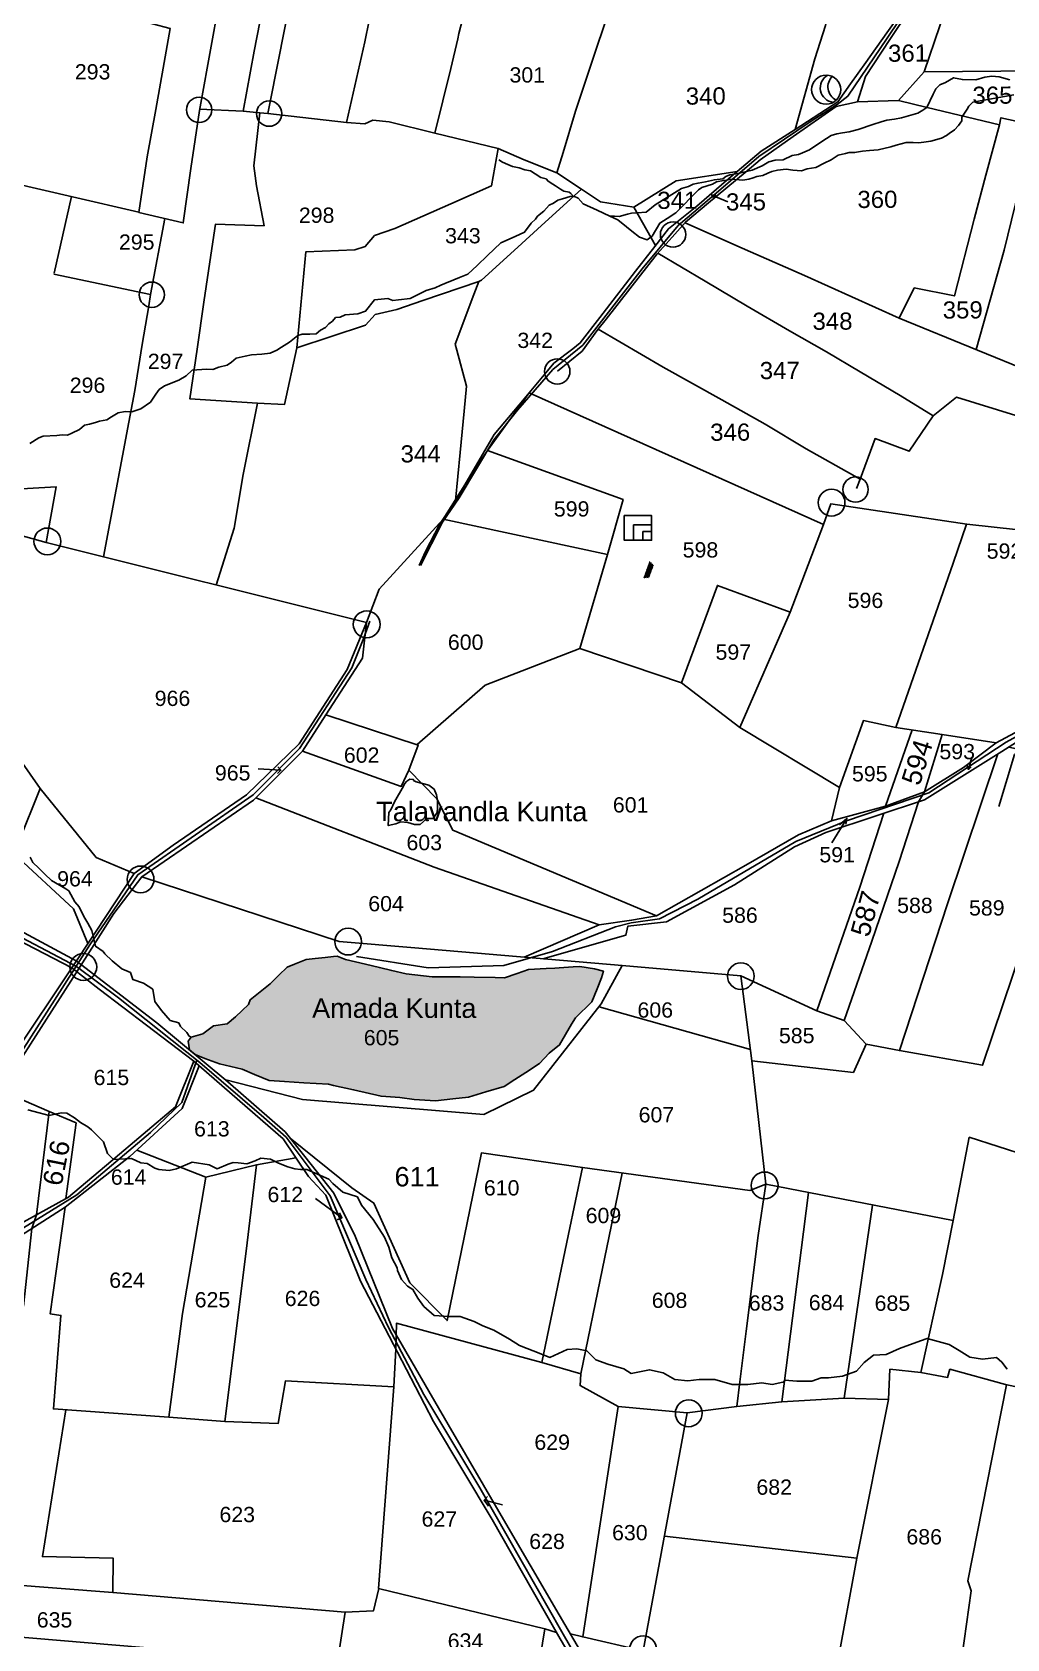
# Model space of a CAD drawing. Header units: millimetres. Extents: x 194974 to 225661, y 1604136 to 1614862.
# Drawn here: x 198432 to 199518, y 1608904 to 1610692 of the extents above; entities that cross this region are included whole.
import ezdxf

# ---------------------------------------------------------------- set-up
doc = ezdxf.new("R2010")
doc.units = ezdxf.units.MM
doc.header["$LTSCALE"] = 15
for name, color, linetype in [('BOUNDRY STONES', 240, 'Continuous'), ('PLOTS', 7, 'Continuous'), ('PLOTS NO', 7, 'Continuous'), ('ROADS', 1, 'Continuous'), ('STREAMS', 4, 'Continuous'), ('wells', 7, 'Continuous')]:
    doc.layers.add(name, color=color, linetype=linetype)
doc.styles.get("Standard").update_dxf_attribs({"font": 'arial.ttf'})

# ---------------------------------------------------------------- blocks, each defined once
blk = doc.blocks.new('DROP')
h = blk.add_hatch()
h.set_pattern_fill('ANSI31', color=1, scale=10, angle=45)
h.set_pattern_definition([(90, (-324.4107, -25.7687), (-1.25, 0), [])])
h.paths.add_polyline_path([(-9.9, -4.3), (-13.8, 4.1), (13.8, 4.1), (10.2, -4.3)])

msp = doc.modelspace()

# ---------------------------------------------------------------- hatches: boundary and pattern name
at = {"layer": 'wells'}
h = msp.add_hatch(dxfattribs=at)
h.set_pattern_fill('DASH', color=4, scale=14.585985, angle=-0.032)
h.set_pattern_definition([(359.9679704, (169158.6997, 1606507.6775), (1.82426713, 1.82222866), [1.82324818, -1.82324818])])
h.paths.add_polyline_path([(198609.5, 1609573.4), (198622.3, 1609577.3), (198634.1, 1609586.2), (198649.3, 1609588.2), (198658.6, 1609596), (198666.1, 1609603.2), (198673.1, 1609610), (198675.1, 1609615.2), (198697.3, 1609632.9), (198707, 1609642.4), (198716.2, 1609651.3), (198724.3, 1609654.6), (198737.6, 1609660.1), (198747.4, 1609661.1), (198758.6, 1609662.3), (198768, 1609663.2), (198771.9, 1609663.6), (198781.2, 1609659.8), (198803.5, 1609654.6), (198818.9, 1609650.9), (198832.8, 1609647.6), (198848.9, 1609643.8), (198877.7, 1609640.5), (198909, 1609640.5), (198924.3, 1609640.4), (198947.9, 1609639.9), (198958.4, 1609639.7), (198972.2, 1609644.4), (198985.1, 1609648.8), (199004.7, 1609649.9), (199014.3, 1609650.4), (199019.1, 1609650.7), (199034.6, 1609651.6), (199042.1, 1609652), (199058.3, 1609649.6), (199068.3, 1609646.9), (199066.3, 1609639.4), (199061.3, 1609627.1), (199055.6, 1609612.9), (199037.3, 1609595.1), (199033, 1609587.9), (199019.5, 1609564.9), (199007.9, 1609555.5), (198997.4, 1609544), (198982.1, 1609534.2), (198969.6, 1609526.3), (198957.7, 1609518.7), (198937.3, 1609512.5), (198918.2, 1609506.7), (198900.9, 1609504.7), (198881.4, 1609502.4), (198857.6, 1609503.9), (198841.6, 1609506.2), (198820.8, 1609507.7), (198790.2, 1609515), (198767.9, 1609519.8), (198762.2, 1609521), (198735, 1609522.8), (198713.4, 1609524.2), (198696.4, 1609525.3), (198679.9, 1609532), (198666.2, 1609537.7), (198641.1, 1609543.8), (198624.5, 1609549.7), (198613.7, 1609554.2), (198607.4, 1609559.5), (198606, 1609568.9)])

# ---------------------------------------------------------------- linework, layer by layer
at = {"layer": 'BOUNDRY STONES', "color": 1}
for centre, radius in [((198618.3, 1610605.9), 14.1), ((198696.2, 1610601.7), 14.1), ((199145.9, 1610467.1), 14.1), ((198565.6, 1610400.1), 14.1), ((199017, 1610314.7), 14.1), ((199322.4, 1610168.6), 14.9), ((199349.1, 1610183.2), 14.1), ((198449.3, 1610125.4), 14.9), ((198804.8, 1610033.1), 14.9), ((198553.1, 1609749.1), 14.9), ((198784.2, 1609679.9), 14.9), ((198489.3, 1609651.6), 14.9), ((199221.4, 1609641.4), 14.9), ((199247.9, 1609408.4), 14.9), ((199163.4, 1609154.7), 14.9), ((199112.5, 1608892), 14.9)]:
    msp.add_circle(centre, radius, dxfattribs=at)
at = {"layer": 'PLOTS', "color": 0}
for points in [[(199163.1, 1611053.6), (199142.5, 1610975.5), (199126.3, 1610914.7), (199115.5, 1610879.3), (199099.8, 1610814.2), (199086.6, 1610759.2), (199081, 1610735.4), (199074.6, 1610716.4), (199054.7, 1610656.6), (199037.4, 1610604.5), (199023.5, 1610558.5), (199016.6, 1610535.7), (198980, 1610550.4), (198951.1, 1610562.8), (198880.8, 1610580), (198829.8, 1610592.4), (198811.6, 1610594.5), (198802.7, 1610590.5), (198782.2, 1610591.8)], [(198769.3, 1610961.6), (198750.1, 1610876.6), (198736.7, 1610808.7), (198713.6, 1610697.2), (198697.3, 1610614.9), (198694.8, 1610601.7), (198685.7, 1610602.6), (198667.3, 1610604.4), (198679.6, 1610671.1), (198692.4, 1610738), (198699.8, 1610782), (198705.4, 1610806.9), (198712.6, 1610843.2), (198718, 1610879.1), (198720.5, 1610892.3)], [(198694.8, 1610601.7), (198782.2, 1610591.8), (198802.7, 1610681.8), (198812.3, 1610729.4), (198831.2, 1610811.6), (198850.1, 1610894), (198861.1, 1610939.3)], [(198880.8, 1610580), (198898.4, 1610652.1), (198906.4, 1610685.1), (198907.4, 1610690.8), (198915.4, 1610722.1), (198916.6, 1610726.8), (198922, 1610752.3), (198929.5, 1610787.4), (198918.5, 1610807.1), (198950.1, 1610848.9), (198955.9, 1610886.1), (198961.3, 1610922.8)], [(198615.2, 1610860.8), (198661.7, 1610856), (198659.8, 1610837.5), (198655.7, 1610808.9), (198646.6, 1610758.9), (198638.7, 1610715.7), (198632.4, 1610681), (198618.5, 1610605.1), (198609.2, 1610540.5), (198600.5, 1610480), (198551.3, 1610491.6), (198560.6, 1610553.5), (198570, 1610606.2), (198579.5, 1610658.7), (198586.2, 1610696.4), (198526.9, 1610712.1), (198530.1, 1610731.1)], [(199479.4, 1610798.7), (199459.4, 1610746.7), (199443.1, 1610699.4), (199425.5, 1610648.1), (199396.8, 1610616.5), (199351.1, 1610614.7), (199327.7, 1610609.7), (199279.7, 1610576.1), (199242.9, 1610550.2), (199226.3, 1610536.1), (199185.2, 1610502.5), (199159.8, 1610480.8), (199145, 1610464.2), (199128.4, 1610445.5), (199097.8, 1610406.6), (199071.4, 1610372.9), (199062.2, 1610361.2), (199044.6, 1610337.1), (199017.2, 1610314.9)], [(199460.7, 1610802.9), (199432.3, 1610761), (199410, 1610728.2), (199384, 1610691.6), (199360.4, 1610658.5), (199343.5, 1610634.7), (199329.4, 1610614.9), (199281.7, 1610584.2), (199303.8, 1610662.6), (199315.7, 1610699.9), (199317.4, 1610708.6), (199304.4, 1610710.1)], [(199351.1, 1610614.7), (199360, 1610643), (199387.4, 1610684.1), (199410, 1610718), (199430.5, 1610748.8), (199452.1, 1610781.2), (199464, 1610801.3)], [(199425.5, 1610648.4), (199596.2, 1610649.8), (199667, 1610707.6)], [(199354.2, 1610194.8), (199370.9, 1610239.9), (199408.9, 1610225.8), (199435.5, 1610265.4), (199461.4, 1610286), (199527.6, 1610265.8), (199540.3, 1610307.4), (199548.8, 1610328.5), (199557.3, 1610351.9), (199569, 1610384.5), (199577.6, 1610422.8), (199585.8, 1610459.9), (199593.1, 1610492.4), (199604.1, 1610535.2), (199612.8, 1610574.8), (199548.5, 1610588.8), (199511, 1610597.1), (199509.3, 1610589.4), (199428.9, 1610608.4), (199396.8, 1610616.5)], [(197927.1, 1610594.2), (198241.7, 1610526.5), (198224.9, 1610447.5), (198377.4, 1610414.3), (198318, 1610177.9), (198459, 1610186.2), (198447.8, 1610124.2), (198804.6, 1610035), (198818.8, 1610072.1), (198889.8, 1610150.1), (198914, 1610188.4), (198939.4, 1610226.6), (198985.8, 1610290.9), (199313.4, 1610144.3), (199321.7, 1610167.4), (199473, 1610144.6), (199753.8, 1610113.8)], [(198683.2, 1610279.3), (198607.8, 1610284.2), (198615.9, 1610339.6), (198623.6, 1610391.8), (198631.3, 1610444), (198636.4, 1610478.6), (198690.6, 1610476.9), (198682.3, 1610521.5), (198679.2, 1610543.5), (198685.7, 1610602.6)], [(198618.8, 1610606.5), (198667.3, 1610604.4)], [(199281.7, 1610584.2), (199244, 1610560.1), (199217.2, 1610537.1), (199149.2, 1610527), (199102.3, 1610497.5), (199065.1, 1610503.5), (199044, 1610517.7), (199016.6, 1610535.7)], [(199509.3, 1610589.4), (199494.2, 1610533.3), (199481, 1610484.3), (199459.1, 1610398.8), (199414.5, 1610407.7), (199397.5, 1610374.1)], [(199483.4, 1610339), (199514.4, 1610449.8), (199535.3, 1610534.5), (199550.2, 1610588.5)], [(198929.5, 1610414.8), (198867.3, 1610393.5), (198838.2, 1610383.5), (198814.4, 1610377.9), (198803.6, 1610366.2), (198726.9, 1610341), (198737.2, 1610448), (198791.6, 1610450), (198803.3, 1610453.6), (198813.6, 1610466), (198836.2, 1610473.7), (198898.6, 1610501.4), (198943.9, 1610521.5), (198951.1, 1610562.8)], [(198325.6, 1610527.3), (198390.6, 1610513.2), (198411.5, 1610524.2), (198477.3, 1610509), (198551.3, 1610492)], [(198863.3, 1610098.7), (198870.3, 1610114.3), (198885.9, 1610144.1), (198904.7, 1610172.5), (198923.3, 1610204.3), (198946.8, 1610244.5), (198974.6, 1610277.4), (199006, 1610315.2), (199013.2, 1610323.8), (199034.3, 1610340), (199042.6, 1610346.4), (199064.3, 1610374.7), (199104.2, 1610426.3), (199125.6, 1610453.9), (199140.8, 1610473.5), (199172.3, 1610498.8), (199207.9, 1610529.4), (199217.2, 1610537.1)], [(198476.2, 1610509.3), (198456.8, 1610424.2)], [(198903.8, 1610171.1), (198908.9, 1610224.6), (198913.3, 1610270.3), (198916, 1610298.2), (198905.2, 1610338.3), (198903.4, 1610345.1), (198924.1, 1610400.5), (198929.5, 1610414.8), (198932.7, 1610416.4), (198968.9, 1610449.4), (199003.4, 1610480.8), (199044, 1610517.7)], [(198456.5, 1610423), (198564, 1610400.4), (198580, 1610484.9)], [(199126.3, 1610454.8), (199102.3, 1610497.5)], [(199159.3, 1610480.3), (199217, 1610454.7), (199292.2, 1610421.4), (199397.5, 1610374.1), (199484.7, 1610338.5), (199543.3, 1610314.7)], [(199435.5, 1610265.4), (199398.8, 1610288), (199354.4, 1610314.2), (199316.7, 1610336.5), (199275.5, 1610359.9), (199228.6, 1610387.4), (199181.7, 1610415), (199129.1, 1610446.3)], [(198511.7, 1610108.2), (198539.9, 1610258.2), (198546.5, 1610293.5), (198555, 1610344.7), (198562.1, 1610387.8), (198564, 1610400.4)], [(199062.6, 1610361.7), (199134.9, 1610319.6), (199200.3, 1610282.9), (199248.4, 1610255.8), (199294, 1610228.5), (199354.2, 1610194.8), (199350.3, 1610184.2)], [(198637.3, 1610076.8), (198657.4, 1610140.2), (198667.2, 1610199.8), (198683.2, 1610279.3), (198713.5, 1610277.9), (198726.9, 1610341)]]:
    msp.add_lwpolyline(points, dxfattribs=at)
at = {"layer": 'PLOTS'}
for points in [[(199073.1, 1610110.9), (199090.3, 1610172.2), (198939.4, 1610226.6)], [(198860.9, 1609899.2), (198936.9, 1609965.2), (199042.2, 1610006.2), (199073.1, 1610110.9), (198889.8, 1610150.1)], [(199220.2, 1609918.2), (199331.2, 1609851.4), (199357.9, 1609925.9), (199394, 1609918.4), (199457.7, 1610101.3), (199472.8, 1610144.6)], [(199276.3, 1610046.7), (199313.4, 1610144.3)], [(198153.5, 1609918.4), (198243.5, 1609880.1), (198417.3, 1609790.3), (198441.3, 1609850.4), (198396.5, 1609914.1), (198378.9, 1610000.4), (198383.3, 1610021.2), (198407.3, 1610092.2), (198418.7, 1610132.5), (198447.8, 1610124.2)], [(199042.2, 1610006.2), (199155.5, 1609968.1), (199195.3, 1610076.5), (199276.3, 1610046.7), (199220.2, 1609918.2), (199155.5, 1609968.1)], [(198397.5, 1609514), (198481.2, 1609645), (198523.4, 1609711.1), (198554.4, 1609752), (198678.8, 1609837.2), (198733.4, 1609891.8), (198759.4, 1609932.2), (198800, 1609995.3), (198804.6, 1610035)], [(198441.3, 1609850.4), (198503.8, 1609773.6), (198546, 1609755.6), (198589.3, 1609787.4), (198671, 1609843.1), (198729.5, 1609899.9), (198783.1, 1609983), (198804.6, 1610035)], [(199394, 1609918.4), (199445.7, 1609910.4), (199505.8, 1609901), (199604.8, 1609954.4), (199666.4, 1609989.7), (199728.4, 1610020.2), (199741.8, 1610026.8)], [(199739.9, 1610017.1), (199643.2, 1609967.5), (199557.8, 1609920.9), (199511.9, 1609891.4), (199426, 1609837.6), (199372, 1609819.9), (199315.9, 1609801.5), (199281.2, 1609785.4), (199214.5, 1609742.9), (199138.7, 1609701.7), (199095.6, 1609697.1), (199093.3, 1609686.9), (199001.1, 1609660.6)], [(198759.4, 1609932.2), (198862.3, 1609898.7), (198851.7, 1609870.9)], [(199412.1, 1609915.6), (199382.4, 1609830.8)], [(199445.7, 1609910.4), (199425.7, 1609846.7), (199419.2, 1609835.4), (199397.8, 1609769), (199367.1, 1609680.5), (199336.4, 1609592.2), (199305.9, 1609602.7), (199353.8, 1609740.6), (199380.6, 1609822.7)], [(199322.5, 1609814.3), (199382.4, 1609830.8), (199425.7, 1609846.7), (199469.3, 1609873.8), (199505.8, 1609901)], [(199519.8, 1609896.5), (199608.6, 1609876.8), (199604, 1609856.4), (199535.8, 1609676.8), (199490.5, 1609542.2), (199397.9, 1609558.6)], [(198143.8, 1609875.5), (198255.5, 1609801.5), (198334.9, 1609739.6), (198394.6, 1609693.1), (198476.5, 1609650.7), (198506.9, 1609626.9), (198612.2, 1609546.7), (198711.7, 1609460.3), (198739.9, 1609418.2), (198759.4, 1609397.4), (198797.9, 1609301.7), (198839, 1609222.8), (198879.3, 1609145.5), (198944.5, 1609036.4), (198989.1, 1608958.1), (199020.1, 1608903.6), (199070.4, 1608819)], [(198481.5, 1609658.3), (198399.4, 1609702.7), (198327.5, 1609754.5), (198254.2, 1609814.7), (198145.9, 1609884.6)], [(199063.6, 1609698.4), (199099.7, 1609703.6), (199127.3, 1609708.4), (198900.7, 1609803.9), (198882.8, 1609839), (198851.7, 1609870.9), (198843.3, 1609852.7), (198733.4, 1609891.8)], [(199336.4, 1609592.2), (199361, 1609565.6), (199397.9, 1609558.6), (199451.3, 1609721.8), (199507.6, 1609888.8)], [(198681.4, 1609839.8), (198880.1, 1609762.6), (199063.6, 1609698.4), (198980.2, 1609662.4)], [(199127.3, 1609708.4), (199226.9, 1609765.1), (199285.5, 1609798.6), (199322.5, 1609814.3), (199331.2, 1609851.4)], [(199249.2, 1609409.7), (199457.7, 1609369.2), (199475.7, 1609462), (199572.3, 1609430.9), (199673.8, 1609369.1), (199900.6, 1609312.7), (199938.3, 1609524.6), (199738.4, 1609586.6), (199784.2, 1609819.1)], [(198412.7, 1609777.2), (198478.5, 1609716.2), (198494.4, 1609677.8)], [(198546, 1609755.6), (198503.6, 1609691.6), (198474.2, 1609647.3), (198414, 1609556.7), (198379.5, 1609504.6), (198307.8, 1609404.6), (198254.5, 1609332.4), (198238.8, 1609311.2), (198209.6, 1609280.2), (198199.6, 1609260)], [(198648, 1609525.8), (198733.5, 1609504.2), (198935.4, 1609487.3), (198990.7, 1609514.5), (199066, 1609610.5), (199089.3, 1609653.1), (198858.5, 1609672.8), (198774.1, 1609680), (198554.4, 1609752)], [(199599, 1607739.2), (199619.4, 1607802.5), (199612.6, 1607826.4), (199572.5, 1607943), (199547.6, 1608004.7), (199500.8, 1608101.5), (199459.2, 1608167.8), (199386.2, 1608290.1), (199325.3, 1608401.5), (199254.4, 1608552.3), (199202.4, 1608663), (199108, 1608784.4), (199094.4, 1608801.9), (199019.2, 1608930.4), (198954.7, 1609041), (198895.6, 1609142.4), (198833.5, 1609249.1), (198791.9, 1609352), (198768.4, 1609399.9), (198735.9, 1609440.6), (198713.9, 1609468.1), (198650.3, 1609523.9), (198571.2, 1609589.4), (198481.5, 1609658.3)], [(199089.3, 1609653.1), (199221.3, 1609641.8), (199305.9, 1609602.7)], [(199361, 1609565.6), (199346.8, 1609534), (199233.7, 1609547.3), (199221.3, 1609641.8)], [(199232.1, 1609559.6), (199063.5, 1609607.2)], [(198618.3, 1609541.4), (198599.3, 1609494.1), (198541.3, 1609440.5), (198469.3, 1609384.1), (198395.4, 1609337), (198313.2, 1609286.5), (198206.9, 1609226.2)], [(198208.3, 1609240), (198260.9, 1609270.8), (198319.3, 1609304.4), (198401.4, 1609356.1), (198472.8, 1609395.3), (198519.9, 1609435), (198592.1, 1609495.9), (198612.2, 1609546.7)], [(199233.7, 1609547.3), (199249.2, 1609409.7), (199231.4, 1609402.7), (199045.1, 1609428.2)], [(198397.5, 1609514), (198451.4, 1609490.8), (198481.2, 1609478), (198470, 1609393.8)], [(198451.4, 1609490.8), (198437.1, 1609375.7)], [(198548.9, 1609447.5), (198625.6, 1609417.7), (198682.3, 1609431.4), (198725.8, 1609439.3)], [(198646.8, 1609145.7), (198706.4, 1609143.4), (198714.6, 1609191), (198835, 1609184.3), (198837.4, 1609226), (198837.9, 1609255), (198999.8, 1609211.1), (199029.6, 1609354.2), (199045.1, 1609428.2), (198932.7, 1609444.7), (198894.4, 1609258), (198853, 1609299.8), (198812.8, 1609388.7), (198788.3, 1609405.8), (198719.5, 1609461.1)], [(198625.6, 1609417.7), (198599.9, 1609265.8), (198584.6, 1609150.3), (198646.8, 1609145.7), (198670.7, 1609335.3), (198682.3, 1609431.4)], [(199043.3, 1609198.8), (199067.3, 1609316), (199089.3, 1609422.1)], [(199249.2, 1609409.7), (199240.5, 1609352.8), (199227.4, 1609246.1), (199220.4, 1609189.7), (199217.1, 1609162.2), (199266.9, 1609167.5)], [(199336.3, 1609171.7), (199266.9, 1609167.5), (199288.4, 1609336.2), (199296.6, 1609400.5)], [(198469.7, 1609158.6), (198443.7, 1608995.1), (198522.7, 1608993.3), (198522.3, 1608955.2), (198344.5, 1608969), (198353, 1609133.4), (198358.4, 1609238.8), (198360.5, 1609280.7), (198422.7, 1609274.1), (198431.9, 1609360.3), (198437.1, 1609375.7)], [(198469.3, 1609384.1), (198452.5, 1609265.4), (198464.4, 1609263.7), (198456.1, 1609159.6), (198584.6, 1609150.3)], [(199367.8, 1609386.6), (199336.3, 1609171.7), (199385.9, 1609170), (199387.4, 1609203.8), (199421.9, 1609200.3)], [(199862.2, 1609078.8), (199856, 1609055.1), (199754.7, 1609127.2), (199591, 1609170.9), (199516.2, 1609186.8), (199454.1, 1609203.7), (199451.6, 1609194.7), (199421.9, 1609200.3), (199446, 1609309.3), (199457.6, 1609369.2)], [(199217.1, 1609162.2), (199161.5, 1609155.1), (199084.7, 1609162.2), (199042.4, 1609185.6), (199043.3, 1609198.8), (198999.8, 1609211.1)], [(199003.2, 1608914.8), (198817.9, 1608959.7), (198835, 1609184.3)], [(199517.2, 1609186.5), (199474, 1608968), (199477.9, 1608957.2), (199462.2, 1608845.7), (199328.7, 1608874.2)], [(199084.7, 1609162.2), (199045.3, 1608905.7), (199031.7, 1608909.1)], [(199136.3, 1609018), (199350.4, 1608993.4), (199385.9, 1609170)], [(199045.3, 1608905.7), (199112.7, 1608890.1), (199161.5, 1609155.1)], [(199350.4, 1608993.4), (199328.8, 1608874.7), (199310.4, 1608788.2), (199280, 1608645.7), (199205.9, 1608655.5)], [(198522.3, 1608955.2), (198780.7, 1608933.3), (198812.5, 1608934.9), (198818.5, 1608959.6)], [(198058.8, 1608935.9), (198772.1, 1608875.7), (198974.8, 1608850.6)], [(198780.7, 1608933.3), (198772.1, 1608875.7), (198755.4, 1608762), (198745.8, 1608668.6), (198934.6, 1608643.9), (198942.8, 1608686.8)], [(199072.9, 1608667.5), (199034.1, 1608675.6), (198942.8, 1608686.8), (198974.8, 1608850.6), (198992.9, 1608851), (199003.2, 1608914.8), (199016, 1608910.7)]]:
    msp.add_lwpolyline(points, dxfattribs=at)
at = {"layer": 'PLOTS NO', "color": 0}
for points in [[(199191.1, 1610508.4), (199189, 1610510.8), (199193.6, 1610511.4)], [(199189, 1610510.8), (199206.9, 1610503.5)]]:
    msp.add_lwpolyline(points, dxfattribs=at)
at = {"layer": 'PLOTS NO'}
for points in [[(199508.6, 1609830.2), (199526.2, 1609888), (199536.5, 1609894), (199753.7, 1610018.2), (199822.1, 1610027.4), (199893.3, 1610054.5), (199980.5, 1610083), (200107.4, 1610125.7), (200202.6, 1610160.2), (200264.5, 1610187.2), (200319.7, 1610221.4), (200487.9, 1610325.9), (200605.4, 1610385.2)], [(199473.4, 1609875.8), (199474.7, 1609871.6), (199478, 1609874.5)], [(199474.7, 1609871.6), (199478.6, 1609885.2)], [(198709.4, 1609870.7), (198684.1, 1609872.1)], [(198705.6, 1609867.1), (198709.4, 1609870.7), (198705.9, 1609874.5)], [(199339.5, 1609817.1), (199322.8, 1609789.9)], [(199331.2, 1609809.9), (199339.5, 1609817.1), (199338.2, 1609810.6)], [(198777.2, 1609372.4), (198748, 1609393.8)], [(198772, 1609370.1), (198777.2, 1609372.4), (198774.7, 1609377.9)], [(198940.3, 1609051.2), (198935.6, 1609057.8), (198939.5, 1609062.2)], [(198935.6, 1609057.8), (198956.2, 1609052.7)]]:
    msp.add_lwpolyline(points, dxfattribs=at)
at = {"layer": 'ROADS'}
for points in [[(199411, 1610725.3), (199384.3, 1610685.9), (199362.4, 1610653.6), (199340.5, 1610621.2), (199328.6, 1610611.9), (199298.6, 1610592.6), (199241.6, 1610553.8), (199196.6, 1610515.2), (199151.7, 1610477), (199111.6, 1610429), (199045.3, 1610344.1), (199012.2, 1610316.9), (198972.6, 1610271.6), (198946.4, 1610238.4), (198907.9, 1610174), (198889.4, 1610146.7), (198864.9, 1610098.6)], [(198199.6, 1609260), (198240.7, 1609304.7), (198319.6, 1609413.4), (198411.9, 1609543.8), (198496.5, 1609676.3), (198550, 1609754.3), (198678.3, 1609843.1), (198730, 1609894.8), (198788.1, 1609984.6), (198801.8, 1610018.1), (198808.2, 1610036.8)], [(198793.4, 1609663.2), (198873.4, 1609650.8), (198957.5, 1609653.4), (199011.7, 1609668.8), (199081.8, 1609696.2), (199099.1, 1609700.7), (199130.8, 1609705.4), (199173.6, 1609727), (199282.5, 1609791.4), (199338.9, 1609814.5), (199430.6, 1609845.5), (199516.6, 1609902), (199592.5, 1609943.6), (199741.1, 1610023)], [(198089.4, 1609943.7), (198111.7, 1609909.4), (198148.7, 1609877.5), (198213.7, 1609835.6), (198266.7, 1609798.5), (198314.2, 1609761.1), (198394.1, 1609698.2), (198481.6, 1609652.3), (198528.5, 1609617.4), (198619, 1609545.2), (198690.3, 1609484.1), (198715.2, 1609462), (198764.2, 1609396.8), (198803.7, 1609303.8), (198829.1, 1609250.3), (198868.5, 1609175.5), (198930.7, 1609071.7), (199022.1, 1608911.3), (199093.3, 1608787.6)], [(198207.5, 1609232.1), (198342.7, 1609311.9), (198482.2, 1609398.1), (198564.1, 1609467.3), (198599.1, 1609500.9), (198615.7, 1609547.9)]]:
    msp.add_lwpolyline(points, dxfattribs=at)
at = {"layer": 'STREAMS'}
for points in [[(199075.5, 1610487.6), (199080.6, 1610487.4), (199086, 1610487.2), (199095.3, 1610489.6), (199099.7, 1610490.8), (199105.8, 1610491.3), (199116, 1610492), (199125.9, 1610500), (199155.4, 1610518.2), (199163.2, 1610520.4), (199168.3, 1610523.2), (199173.7, 1610524.3), (199182.2, 1610525.9), (199191.9, 1610528), (199201.2, 1610529.2), (199204.6, 1610531.6), (199209.3, 1610533.6), (199218.1, 1610535.1), (199234.1, 1610538.9), (199245.2, 1610543.6), (199252.5, 1610548), (199259.5, 1610550), (199268.5, 1610550.3), (199278.5, 1610555.1), (199285.5, 1610556.2), (199289.9, 1610558.1), (199297.7, 1610561.4), (199311.5, 1610570.6), (199321.8, 1610577.5), (199328.4, 1610579.2), (199334.4, 1610580.2), (199342.1, 1610581.4), (199352.1, 1610584), (199368.3, 1610589.6), (199377.7, 1610592.5), (199383.8, 1610594.4), (199392.5, 1610595.7), (199400.3, 1610596.9), (199408.1, 1610599.4), (199418.5, 1610602.4), (199424, 1610605.7), (199428.6, 1610608.4), (199435.4, 1610623.3), (199438.6, 1610629.2), (199443.1, 1610633.6), (199449.4, 1610636.3), (199458.2, 1610641.7), (199468.1, 1610639.6), (199483, 1610639.5), (199492.9, 1610642.4), (199501, 1610643.6), (199509.1, 1610642.6), (199520.7, 1610639.4)], [(199525.3, 1610622.6), (199479.6, 1610614.3), (199475.3, 1610610), (199473.2, 1610606.5), (199470.4, 1610602.4), (199467.3, 1610597.7), (199467.4, 1610593.8), (199463.9, 1610588.6), (199459.2, 1610583.6), (199453.5, 1610579.6), (199450.2, 1610577.2), (199444.8, 1610574.4), (199432.9, 1610571.2), (199425.3, 1610570.1), (199419.1, 1610569.3), (199413.4, 1610569.6), (199405.5, 1610569.6), (199394.3, 1610566.5), (199388.2, 1610564.9), (199374.2, 1610561.5), (199364.6, 1610560.6), (199356.7, 1610559.9), (199348.1, 1610558.4), (199341.9, 1610558.4), (199337.8, 1610557.5), (199329.9, 1610555.5), (199321.9, 1610550.2), (199314.2, 1610546.4), (199304.9, 1610541.8), (199295.3, 1610540.4), (199289, 1610538.1), (199279.2, 1610538.7), (199271.9, 1610539.8), (199262.2, 1610538.6), (199255.9, 1610537.3), (199251.4, 1610535.3), (199245.7, 1610532.9), (199239.3, 1610531.8), (199235.2, 1610530.4), (199230.1, 1610528.7), (199223.6, 1610527.5), (199219.4, 1610528.1), (199214.8, 1610528.3), (199209, 1610528.6), (199205.8, 1610527.6), (199202.1, 1610527.4), (199194.4, 1610525.8), (199189.8, 1610523), (199177.8, 1610519.4), (199174.3, 1610516.9), (199148.9, 1610491.3), (199139.2, 1610485), (199131.2, 1610479.9), (199122.5, 1610465.4), (199117.1, 1610461.1), (199108.4, 1610464.1), (199100, 1610470.8), (199093.9, 1610475.8), (199084.5, 1610483.4), (199080.3, 1610485.4), (199075.5, 1610487.6), (199061.4, 1610494.1), (199045.7, 1610501.3), (199040.1, 1610507.5), (199035.3, 1610509.8), (199031.2, 1610509.3), (199022.9, 1610507), (199017.8, 1610505.5), (199012.8, 1610502.2), (199008, 1610499.8), (199001.9, 1610493.2), (198995.1, 1610487.5), (198992.9, 1610484.2), (198987.9, 1610479.9), (198980.7, 1610469.6), (198970.2, 1610465), (198954.2, 1610457.8), (198939.2, 1610443.6), (198927.8, 1610432.7), (198917.5, 1610423), (198908.2, 1610419.3), (198901.8, 1610416.7), (198892, 1610412.7), (198887.4, 1610410.9), (198881.2, 1610407.9), (198870.9, 1610404.7), (198862.9, 1610400.6), (198853.2, 1610395.7), (198840.1, 1610394.4), (198833.9, 1610393.8), (198828.2, 1610395.7), (198813.4, 1610394.3), (198803.5, 1610381.9), (198795.1, 1610378.8), (198780.7, 1610377.6), (198775.2, 1610375.1), (198770.2, 1610374.6), (198766.9, 1610370.8), (198762.7, 1610367.8), (198759, 1610363.7), (198753.4, 1610360.8), (198748.7, 1610356.4), (198741.5, 1610356.2), (198732.9, 1610356.1), (198728.2, 1610354.8), (198724.3, 1610351.7), (198718.7, 1610347.3), (198710, 1610341.8), (198704.6, 1610338.2), (198697.2, 1610334.9), (198688.2, 1610334), (198676.5, 1610333), (198669.4, 1610331.6), (198659.6, 1610329.5), (198654.3, 1610325), (198649.6, 1610321.5), (198640.2, 1610319.6), (198633.7, 1610317), (198626.5, 1610317.1), (198610.4, 1610316), (198603.9, 1610309.7), (198595.5, 1610305), (198579.6, 1610298.7), (198573.7, 1610294.4), (198570.2, 1610289.3), (198564, 1610280.4), (198553.2, 1610272.9), (198543.5, 1610269.8), (198536.1, 1610270.1), (198528.3, 1610268.6), (198520.8, 1610264), (198515.5, 1610260.7), (198507.5, 1610259.2), (198502.9, 1610257.8), (198496.2, 1610256.1), (198490.5, 1610254.7), (198484.9, 1610250), (198476.5, 1610246.1), (198471.9, 1610243.9), (198465.7, 1610244.2), (198459.9, 1610243.3), (198444.6, 1610242.6), (198439.8, 1610240.9), (198429.7, 1610234.6)], [(198952, 1610550.1), (198956, 1610547.6), (198962.1, 1610545), (198967, 1610542.9), (198974.5, 1610541.5), (198981, 1610539.3), (198987.2, 1610538), (198992.3, 1610534.8), (198998.6, 1610530.7), (199004.6, 1610529), (199006.8, 1610526.5), (199012.1, 1610523), (199014.9, 1610521.2), (199020.5, 1610517.6), (199024.3, 1610515.5), (199030.4, 1610514.1), (199032.2, 1610512.6), (199035, 1610509.5)], [(198835.9, 1609835.3), (198845.7, 1609852.8), (198847.1, 1609855.5), (198849.7, 1609858.5), (198852.8, 1609860.7), (198856.9, 1609860.5), (198856.8, 1609859.4), (198859.8, 1609857.8), (198874, 1609854), (198879.9, 1609849.6), (198882.6, 1609843.3), (198883.8, 1609837), (198883.6, 1609828.5), (198883.4, 1609823.5), (198879, 1609816.9), (198871.7, 1609816.9), (198864.5, 1609810.3), (198858, 1609810.1), (198850.8, 1609812.4), (198842.7, 1609813.2), (198837.1, 1609811.1), (198828.9, 1609809.1), (198829.5, 1609823.5), (198831.7, 1609826.6), (198835.9, 1609835.3)], [(198609.5, 1609573.4), (198622.3, 1609577.3), (198634.1, 1609586.2), (198649.3, 1609588.2), (198658.6, 1609596), (198666.1, 1609603.2), (198673.1, 1609610), (198675.1, 1609615.2), (198697.3, 1609632.9), (198707, 1609642.4), (198716.2, 1609651.3), (198724.3, 1609654.6), (198737.6, 1609660.1), (198747.4, 1609661.1), (198758.6, 1609662.3), (198768, 1609663.2), (198771.9, 1609663.6), (198781.2, 1609659.8), (198803.5, 1609654.6), (198818.9, 1609650.9), (198832.8, 1609647.6), (198848.9, 1609643.8), (198877.7, 1609640.5), (198909, 1609640.5), (198924.3, 1609640.4), (198947.9, 1609639.9), (198958.4, 1609639.7), (198972.2, 1609644.4), (198985.1, 1609648.8), (199004.7, 1609649.9), (199014.3, 1609650.4), (199019.1, 1609650.7), (199034.6, 1609651.6), (199042.1, 1609652), (199058.3, 1609649.6), (199068.3, 1609646.9), (199066.3, 1609639.4), (199061.3, 1609627.1), (199055.6, 1609612.9), (199037.3, 1609595.1), (199033, 1609587.9), (199019.5, 1609564.9), (199007.9, 1609555.5), (198997.4, 1609544), (198982.1, 1609534.2), (198969.6, 1609526.3), (198957.7, 1609518.7), (198937.3, 1609512.5), (198918.2, 1609506.7), (198900.9, 1609504.7), (198881.4, 1609502.4), (198857.6, 1609503.9), (198841.6, 1609506.2), (198820.8, 1609507.7), (198790.2, 1609515), (198767.9, 1609519.8), (198762.2, 1609521), (198735, 1609522.8), (198713.4, 1609524.2), (198696.4, 1609525.3), (198679.9, 1609532), (198666.2, 1609537.7), (198641.1, 1609543.8), (198624.5, 1609549.7), (198613.7, 1609554.2), (198607.4, 1609559.5), (198606, 1609568.9), (198609.5, 1609573.4)]]:
    msp.add_lwpolyline(points, dxfattribs=at)
at = {"layer": 'STREAMS', "color": 4}
for points in [[(198430.1, 1609773.8), (198433.1, 1609768), (198439.9, 1609761.6), (198446.4, 1609755.1), (198453.8, 1609748), (198469.8, 1609738.8), (198473.2, 1609736.5), (198479.9, 1609724.3), (198484.7, 1609718.5), (198489.8, 1609707.7), (198494.5, 1609700.5), (198498.9, 1609692.4), (198503, 1609674.6), (198511.5, 1609668.8), (198513.2, 1609666.1), (198521.3, 1609658.6), (198532.2, 1609649.5), (198541.7, 1609645.4), (198544.4, 1609637.6), (198556.3, 1609633.5), (198566.8, 1609626.8), (198569.1, 1609613.2), (198576.3, 1609603), (198586.1, 1609591.9), (198595.6, 1609589.5), (198597.7, 1609585.3), (198604.4, 1609578.5), (198607.2, 1609574.7), (198609.5, 1609573.4)], [(198427.4, 1609492.7), (198440.1, 1609489.2), (198451.4, 1609486.4), (198459.5, 1609488.1), (198465.1, 1609489.2), (198471.1, 1609488.8), (198479.6, 1609483.6), (198486.3, 1609478.3), (198494.4, 1609473.7), (198498.6, 1609470.2), (198511.7, 1609456.8), (198516.2, 1609443.8), (198522.9, 1609437.4), (198543, 1609438.5), (198553.2, 1609433.5), (198560.3, 1609432.8), (198569.1, 1609427.5), (198573.3, 1609426.1), (198584.9, 1609425.1), (198593.1, 1609426.8), (198610.7, 1609434.2), (198629.5, 1609431.3), (198638.3, 1609426.7), (198650.7, 1609432), (198656.3, 1609434.1), (198661.6, 1609433.7), (198671.5, 1609432.3), (198680.6, 1609435.8), (198687, 1609438.6), (198697.6, 1609437.6), (198706.7, 1609433), (198716.9, 1609429.1), (198724.7, 1609427), (198731, 1609426.3), (198738.1, 1609426.3), (198762.8, 1609415.3), (198767.3, 1609410.4), (198778.3, 1609400.9), (198794.5, 1609395.6), (198799, 1609386.5), (198812.1, 1609370.6), (198824.8, 1609350.8), (198829.4, 1609339.8), (198832.9, 1609327.9), (198838.7, 1609316.5), (198839, 1609313.7), (198843.6, 1609303.8), (198850.3, 1609296.4), (198856.3, 1609292.6), (198861.6, 1609282.7), (198868.6, 1609273.5), (198879.9, 1609263.7), (198896.1, 1609262.6), (198908.8, 1609262.3), (198924.3, 1609257), (198934.1, 1609252), (198946.5, 1609247.1), (198963.8, 1609237.3), (198974.8, 1609230.3), (198998.7, 1609220.8), (199008.9, 1609216.9), (199028, 1609225.7), (199038.9, 1609226.4), (199049.8, 1609224.3), (199060, 1609214.4), (199073.4, 1609209.5), (199091, 1609204.2), (199099.2, 1609198.9), (199119.6, 1609203.1), (199134.8, 1609199.6), (199147.8, 1609192.5), (199162.2, 1609190.8), (199174.9, 1609192.2), (199192.5, 1609192.4), (199211.8, 1609186.8), (199229.1, 1609186.8), (199244.6, 1609188.5), (199256.2, 1609186.8), (199268.2, 1609189.2), (199270.3, 1609191.7), (199283.7, 1609190.6), (199300.3, 1609190.6), (199310.9, 1609194.1), (199319, 1609194.1), (199334.5, 1609196.2), (199350, 1609201.5), (199358.8, 1609211.3), (199363.8, 1609215.2), (199369.1, 1609219.4), (199383.2, 1609220.1), (199398, 1609226.8), (199421.4, 1609235.3), (199428.8, 1609237.8), (199453.5, 1609231.4), (199464.4, 1609224.7), (199476.4, 1609217.3), (199490.5, 1609214.8), (199506, 1609217), (199512, 1609211.7), (199517.9, 1609203.9)]]:
    msp.add_lwpolyline(points, dxfattribs=at)
at = {"layer": 'wells', "color": 0}
for points in [[(199091.6, 1610154.2), (199122, 1610154.1), (199122, 1610126.7), (199091.6, 1610126.7)], [(199101.8, 1610144), (199122, 1610144), (199122, 1610126.7), (199101.8, 1610126.7)], [(199112.3, 1610136.4), (199122, 1610136.4), (199122, 1610126.7), (199112.3, 1610126.7)]]:
    msp.add_lwpolyline(points, close=True, dxfattribs=at)
at = {"layer": 'wells'}
msp.add_circle((199316.4, 1610628.4), 16.2, dxfattribs=at)
for centre, radius, start, end in [((199326, 1610630.4), 16.2, 118.8273, 264.1457), ((199334.4, 1610631.4), 16.1, 132.7659, 245.0054)]:
    msp.add_arc(centre, radius, start, end, dxfattribs=at)

# ---------------------------------------------------------------- block references
at = {"xscale": 0.7, "yscale": 0.7, "zscale": 0.7, "rotation": 70.11701727516427}
msp.add_blockref('DROP', (199119, 1610093, 3), dxfattribs=at)

# ---------------------------------------------------------------- texts
at = {"layer": 'PLOTS NO', "color": 0}
for s, p in [('361', (199385.3, 1610659.4)), ('340', (199160.1, 1610611.7)), ('365', (199479.3, 1610612.6)), ('341', (199128.4, 1610495.6)), ('345', (199204.9, 1610493.8)), ('360', (199351.2, 1610496.6)), ('348', (199301.2, 1610361)), ('359', (199446.2, 1610373.5)), ('347', (199242.5, 1610306.1)), ('346', (199187.3, 1610237.4)), ('344', (198842.6, 1610213.3))]:
    msp.add_text(s, height=19.12, rotation=0.279, dxfattribs=at).set_placement(p)
at = {"layer": 'PLOTS NO'}
for s, p in [('293', (198479.9, 1610639.8)), ('301', (198963.8, 1610636.3)), ('298', (198729.3, 1610480.1)), ('295', (198529, 1610450.2)), ('343', (198892.1, 1610457.3)), ('342', (198972.6, 1610340.8)), ('297', (198561.1, 1610317.4)), ('296', (198474.2, 1610290.8)), ('599', (199013.2, 1610153.1)), ('598', (199156.6, 1610107.5)), ('592', (199495.1, 1610106.2)), ('596', (199340.3, 1610051.3)), ('600', (198895.2, 1610004.7)), ('597', (199193.2, 1609993.7)), ('966', (198568.8, 1609942.2)), ('602', (198779.4, 1609879)), ('593', (199442.5, 1609882.9)), ('965', (198635.8, 1609859.2)), ('595', (199345.1, 1609858.2)), ('601', (199078.9, 1609823.6)), ('603', (198849.1, 1609781.6)), ('591', (199308.8, 1609768.1)), ('964', (198460.2, 1609741.3)), ('604', (198806.6, 1609713.6)), ('586', (199200.6, 1609700.8)), ('588', (199395.4, 1609711.7)), ('589', (199475.4, 1609708.9)), ('606', (199106.3, 1609595.2)), ('605', (198801.6, 1609564.4)), ('585', (199263.8, 1609566.7)), ('615', (198500.8, 1609520.1)), ('607', (199107.6, 1609478.6)), ('613', (198612.6, 1609462.9)), ('614', (198520, 1609409.2)), ('610', (198935.3, 1609397.2)), ('612', (198694.4, 1609389.8)), ('609', (199048.6, 1609366.4)), ('624', (198518.2, 1609294.4)), ('625', (198613.3, 1609272.6)), ('626', (198713.6, 1609274.1)), ('608', (199122.2, 1609272)), ('683', (199230.2, 1609269)), ('684', (199297, 1609269.5)), ('685', (199370.3, 1609268.8)), ('629', (198991.5, 1609114)), ('682', (199238.7, 1609064)), ('623', (198640.9, 1609033.5)), ('627', (198865.9, 1609028.5)), ('628', (198985.8, 1609003.6)), ('630', (199078, 1609013.3)), ('686', (199405.7, 1609008.7)), ('635', (198437.5, 1608916.2)), ('634', (198895, 1608892.7))]:
    msp.add_text(s, height=17, dxfattribs=at).set_placement(p)
for s, rotation, p in [('594', 72.4885, (199420.3, 1609852.3)), ('Talavandla Kunta', 359.968, (198815.4, 1609814)), ('587', 74.9358, (199364, 1609683.8)), ('Amada Kunta', 359.968, (198744, 1609595)), ('616', 78.747, (198465, 1609406.7)), ('611', 359.968, (198835.8, 1609407.3))]:
    msp.add_text(s, height=21.62, rotation=rotation, dxfattribs=at).set_placement(p)

doc.saveas('drawing.dxf')
